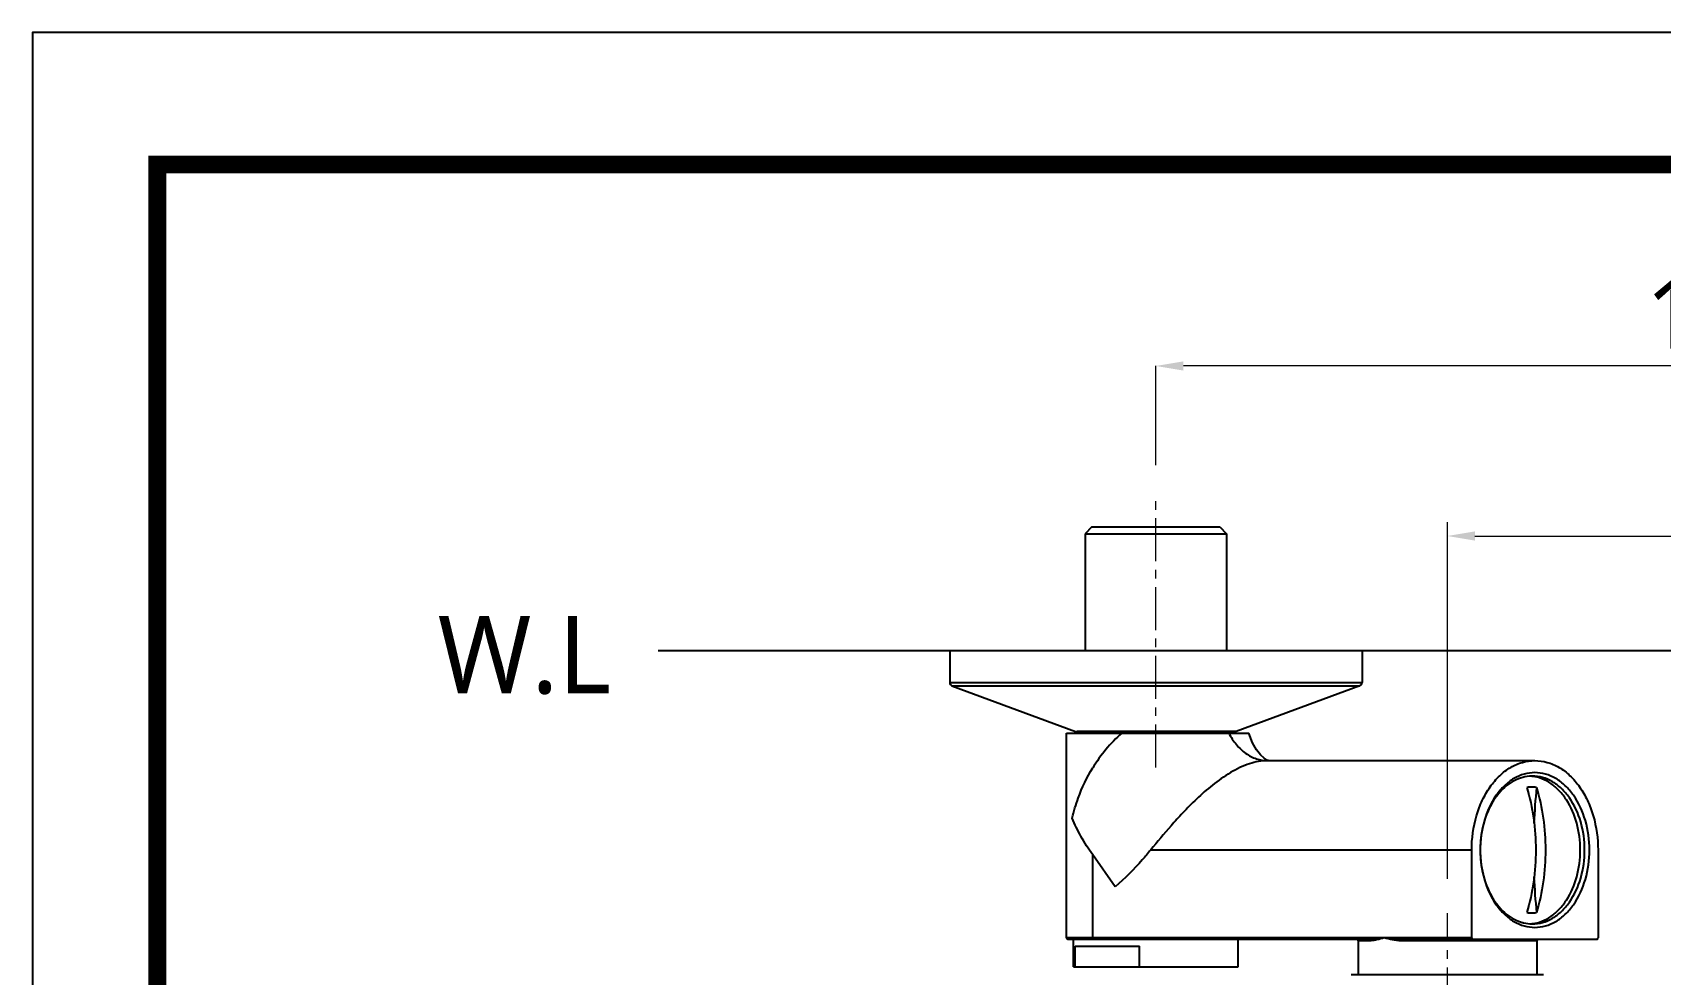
# Model space of a CAD drawing. Extents: x 0 to 1128, y 0 to 827.
# Drawn here: x 0 to 236.9, y 689.8 to 826.8 of the extents above; entities that cross this region are included whole.
import ezdxf

# ---------------------------------------------------------------- set-up
doc = ezdxf.new("R2010")
doc.units = 0
doc.header["$LTSCALE"] = 10
doc.header["$MEASUREMENT"] = 0
doc.header["$PDMODE"] = 3
doc.header["$PDSIZE"] = -10
doc.linetypes.add('CENTER', pattern=[2, 1.25, -0.25, 0.25, -0.25])
doc.linetypes.add('CENTER2', pattern=[28.575000000000003, 19.05, -3.175, 3.175, -3.175])
doc.layers.get('0').update_dxf_attribs({"linetype": 'CONTINUOUS'})
doc.layers.get('DEFPOINTS').update_dxf_attribs({"linetype": 'CONTINUOUS'})
doc.layers.add('Cneter', color=1, linetype='CENTER2', lineweight=13)
doc.layers.add('치수선', color=7, linetype='CONTINUOUS', lineweight=20)
doc.layers.add('DEF_LAYER_ASSEM_MEMBER', color=7, linetype='CONTINUOUS')
doc.layers.add('MEMBER', color=7, linetype='CONTINUOUS')
doc.styles.add('Daelim Dimension', font='')
doc.styles.get('Daelim Dimension').set_extended_font_data('NanumGothic')
doc.dimstyles.new('DEFAULT', dxfattribs={"dimscale": 2, "dimtxt": 2, "dimasz": 2, "dimexe": 0, "dimexo": 2, "dimgap": 1, "dimtad": 1, "dimdec": 1, "dimzin": 9, "dimdsep": 46, "dimtxsty": 'Daelim Dimension', "dimcen": 0.5, "dimclrd": 252, "dimclre": 252, "dimclrt": 3, "dimadec": 1, "dimazin": 0, "dimtfac": 1, "dimtdec": 1, "dimtix": 1, "dimtmove": 0, "dimatfit": 3, "dimfxl": 1, "dimtolj": 1, "dimtzin": 1, "dimlwd": 9, "dimlwe": 9, "dimarcsym": 0})

# ---------------------------------------------------------------- blocks, each defined once
blk = doc.blocks.new('*D0')
at = {"color": 5, "lineweight": 9, "ltscale": 0.5, "transparency": 16777216}
for p, q in [((163.4716193770237, 763.8942828147117), (163.4716193770237, 778.3050158469382)), ((354.3244331194237, 778.3050158469382), (167.4716193770237, 778.3050158469382)), ((358.3244331194237, 763.8942828147117), (358.3244331194237, 778.3050158469382))]:
    blk.add_line(p, q, dxfattribs=at)
at = {"color": 5, "ltscale": 0.5, "transparency": 16777216}
for points in [[(167.4716193770237, 778.9716825136048), (167.4716193770237, 777.6383491802716), (163.4716193770237, 778.3050158469382)], [(354.3244331194237, 778.9716825136048), (354.3244331194237, 777.6383491802716), (358.3244331194237, 778.3050158469382)]]:
    blk.add_solid(points, dxfattribs=at)
at = {"layer": 'DEFPOINTS', "color": 0, "ltscale": 0.5, "transparency": 16777216}
for p in [(163.4716193770237, 778.3050158469382), (163.4716193770237, 759.8942828147117), (358.3244331194237, 759.8942828147117)]:
    blk.add_point(p, dxfattribs=at)
at = {"color": 7, "ltscale": 0.5, "transparency": 16777216, "insert": (260.8980262482237, 785.7485065479397), "char_height": 10, "attachment_point": 5, "style": 'Daelim Dimension'}
blk.add_mtext('\\A1;150~220', dxfattribs=at)
blk = doc.blocks.new('*D1')
at = {"color": 5, "lineweight": 9, "ltscale": 0.5, "transparency": 16777216}
for p, q in [((205.8980262482237, 703.6942828147116), (205.8980262482237, 755.5681372970978)), ((209.8980262482237, 753.5681372970978), (311.8980262482237, 753.5681372970978)), ((315.8980262482237, 703.6942828147116), (315.8980262482237, 755.5681372970978))]:
    blk.add_line(p, q, dxfattribs=at)
at = {"color": 5, "ltscale": 0.5, "transparency": 16777216}
for points in [[(209.8980262482237, 754.2348039637644), (209.8980262482237, 752.9014706304312), (205.8980262482237, 753.5681372970978)], [(311.8980262482237, 754.2348039637644), (311.8980262482237, 752.9014706304312), (315.8980262482237, 753.5681372970978)]]:
    blk.add_solid(points, dxfattribs=at)
at = {"layer": 'DEFPOINTS', "color": 0, "ltscale": 0.5, "transparency": 16777216}
for p in [(315.8980262482237, 753.5681372970978), (205.8980262482237, 699.6942828147116), (315.8980262482237, 699.6942828147116)]:
    blk.add_point(p, dxfattribs=at)
at = {"color": 7, "ltscale": 0.5, "transparency": 16777216, "insert": (260.8980262482237, 766.3835879408746), "char_height": 10, "attachment_point": 2, "style": 'Daelim Dimension'}
blk.add_mtext('\\A1;110', dxfattribs=at)

msp = doc.modelspace()

# ---------------------------------------------------------------- linework, layer by layer
at = {"ltscale": 0.5}
msp.add_line((91.02869738430763, 736.8942828147117), (806.1090623778505, 736.8942828147117), dxfattribs=at)
msp.add_lwpolyline([(0, 0), (1128.400001525879, 0), (1128.400001525879, 826.8000030517578), (0, 826.8000030517578)], close=True, dxfattribs=at)
at = {"color": 5, "linetype": 'ByBlock', "lineweight": 200, "const_width": 2.6}
msp.add_lwpolyline([(18.14486312866211, 35.40284729003906), (1110.144863128662, 35.40284729003906), (1110.144863128662, 807.6028442382812), (18.14486312866211, 807.6028442382812)], close=True, dxfattribs=at)
at = {"layer": 'Cneter', "linetype": 'CENTER', "lineweight": 5, "ltscale": 0.5}
for p, q in [((163.4716193770237, 719.8943137292116), (163.4716193770237, 759.8942828147117)), ((205.8980262482237, 674.5666530063116), (205.8980262482237, 698.6942828147116))]:
    msp.add_line(p, q, dxfattribs=at)
at = {"layer": 'DEF_LAYER_ASSEM_MEMBER', "color": 7, "linetype": 'Continuous'}
for p, q in [((154.1716193770239, 754.8942828147117), (153.1716193770239, 753.8942828147117)), ((153.1716193770239, 753.8942828147117), (153.1716193770239, 736.8942828147117)), ((153.1716193770239, 753.8942828147117), (173.7716193770239, 753.8942828147117)), ((154.1718541850241, 754.8942828147117), (172.7713845690241, 754.8942828147117)), ((172.7716193770239, 754.8942828147117), (173.7716193770239, 753.8942828147117)), ((173.7716193770239, 753.8942828147117), (173.7716193770239, 736.8942828147117)), ((133.4716193770237, 736.8942828147117), (133.4716193770237, 732.2429264129116)), ((133.4716705932237, 736.8942828147117), (193.4715681608241, 736.8942828147117)), ((193.4716193770237, 736.8942828147117), (193.4716193770237, 732.2429264129116)), ((133.7987666976237, 731.7737548545116), (151.7987666976237, 725.1421759071116)), ((193.1444720564241, 731.7737548545116), (175.1444720564241, 725.1421759071116)), ((151.7987666976237, 725.1421759071116), (151.9716193770237, 725.1113474655117)), ((174.9278584050239, 725.1113474655117), (152.0153803489238, 725.1113474655117)), ((153.1716193770239, 725.1113474655117), (153.1716193770239, 724.8942828147117)), ((173.7716193770239, 725.1113474655117), (173.7716193770239, 724.8942828147117)), ((175.1444720564241, 725.1421759071116), (174.9716193770237, 725.1113474655117)), ((150.4716193770237, 695.0942828147116), (150.4716193770237, 724.8942828147117)), ((150.4718820351241, 724.8942828147117), (177.0009940767241, 724.8942828147117)), ((179.8428745735241, 720.8942828147117), (179.6603933068241, 720.9631777381117)), ((179.7328900711241, 720.8942792128116), (218.6259483095237, 720.8942828147117)), ((209.4335601541238, 695.0942828147116), (209.4335601541238, 707.8942828147117)), ((227.818336465024, 707.8942828147117), (227.818336465024, 695.0942828147116)), ((194.5667085988239, 694.8942828147117), (150.6718139833238, 694.8942828147117)), ((151.4716193770237, 690.8942828147117), (151.4716193770237, 694.8942828147117)), ((175.4716193770237, 690.8942828147117), (175.4716193770237, 694.8942828147117)), ((192.8980262482237, 694.6942828147116), (192.8980262482237, 689.7942828147117)), ((227.6769151087237, 694.8942828147117), (199.1274102992238, 694.8942828147117)), ((218.8980262482237, 694.6942828147116), (218.8980262482237, 689.7942828147117)), ((151.7101358053237, 690.8942828147117), (151.7101358053237, 693.8942828147117)), ((151.7101358053237, 693.8942828147117), (161.0909673250239, 693.8942828147117)), ((161.0909673250239, 690.8942828147117), (161.0909673250239, 693.8942828147117)), ((151.471640423224, 690.8942828147117), (175.4715983308238, 690.8942828147117))]:
    msp.add_line(p, q, dxfattribs=at)
at = {"layer": 'DEF_LAYER_ASSEM_MEMBER', "color": 9, "linetype": 'Continuous'}
for p, q in [((133.4716193770237, 732.2429264129116), (193.4716193770237, 732.2429264129116)), ((133.7987666976237, 731.7737548545116), (193.1444720564241, 731.7737548545116)), ((151.7987666976237, 725.1421759071116), (175.1444720564241, 725.1421759071116)), ((154.2792312216238, 695.0942828147116), (154.2792083475238, 707.1871922080117)), ((157.5647610830238, 702.5407189696116), (154.2792083475238, 707.1871922080117)), ((162.717544972224, 707.8942828147117), (209.4335601541238, 707.8942828147117)), ((209.4335601541238, 695.0942828147116), (150.4716193770237, 695.0942828147116)), ((194.7383952298237, 694.6942828147116), (192.8980262482237, 694.6942828147116)), ((218.8980262482237, 694.6942828147116), (199.2299953894239, 694.6942828147116))]:
    msp.add_line(p, q, dxfattribs=at)
at = {"layer": 'DEF_LAYER_ASSEM_MEMBER', "color": 7, "linetype": 'Continuous'}
msp.add_lwpolyline([(179.6603933068241, 720.9631777381117), (179.2321109026238, 721.2363360182117), (178.6853362255238, 721.7542634601116), (178.1258503158238, 722.4874953885117), (177.5569720322237, 723.4940519580116), (177.0009362076239, 724.8942828147117)], dxfattribs=at)
for centre, radius, start, end in [((133.9716193770237, 732.2429264129116), 0.5, 180, 249.7751405688126), ((192.9716193770237, 732.2429264129116), 0.5, 290.2248594311874, 0), ((217.6321505299238, 713.2395234111116), 5.4048587364, 83.3758676161021, 87.05920395099342), ((218.1708570166238, 710.7753187469116), 6.2621016727, 90.03284561270965, 96.55472035371226), ((218.168176402924, 710.9961835821116), 6.041235876900001, 83.3264810562041, 90.00862318660555), ((309.0539977274238, 707.9164509430117), 90.6397123025, 174.2506233538008, 177.5419383650988), ((308.843372796624, 707.8570031619117), 90.42863327020001, 182.4542190767998, 185.7532190099992), ((218.1684204183239, 704.9709086434117), 6.2197625115, 263.4230575516124, 269.9893764819003), ((217.6321505286237, 702.5490422315116), 5.404858749600001, 272.9407974209992, 276.6241323811962), ((218.1681764034238, 704.7923820388116), 6.0412358684, 269.9913768087045, 276.6735189484916), ((150.6716193770239, 695.0942828147116), 0.2, 180, 270), ((192.6980262482239, 694.6942828147116), 0.2, 0, 90), ((219.098026248224, 694.6942828147116), 0.2, 90, 180)]:
    msp.add_arc(centre, radius, start, end, dxfattribs=at)
at = {"layer": 'DEF_LAYER_ASSEM_MEMBER', "color": 9, "linetype": 'Continuous'}
msp.add_arc((173.6617705141239, 707.9677174720116), 22.7231267053, 131.8496837108151, 148.5377837238067, dxfattribs=at)
for points, start_tangent, end_tangent in [([(174.0777123088237, 724.8942828215116), (175.2037519834239, 723.2171302802117), (176.5711738483237, 721.9487425602117), (178.1084164765239, 721.1601825273117), (179.7328900711241, 720.8942792128116)], (0.4691059889909704, -0.883141874838241), (0.9999999073099906, -0.000430557789810656)), ([(179.735073723924, 720.8942787422117), (177.0990339681239, 720.4312140126117), (175.716557398624, 719.8776109589116), (174.3373279500238, 719.1472647217116), (171.7093528372238, 717.3225373910116), (169.3813642687237, 715.2907396394116), (167.391807178924, 713.2912421791117), (165.6769963945239, 711.4058199865117), (162.7175444724239, 707.8942828137117)], (-0.9999999999626205, -8.646335045851889e-06), (-0.6329653044949997, -0.774180162045988)), ([(151.3093447232241, 712.5407213369117), (152.1775842334237, 715.4436897007116), (154.279188001924, 719.8278701463116)], (0.2328580646300415, 0.9725107309108479), (0.5221888727893953, 0.8528298664651356)), ([(154.2791427520237, 707.1871923086117), (152.5658255050239, 709.8955370970116), (151.3093447232241, 712.5407213369117)], (-0.5765155078618492, 0.817086206709423), (-0.3613675774729445, 0.9324234413351776)), ([(162.717544972224, 707.8942828147117), (161.4873127820238, 706.4473839453117), (157.5647610830238, 702.5407189696116)], (-0.6322301204455492, -0.7747806623822038), (-0.7529605405012629, -0.6580656687960905)), ([(154.4206525778241, 694.8942828147117), (154.3666034065241, 694.9095418493116), (154.320639730624, 694.9528432900116), (154.2900209888239, 695.0178457435117), (154.279231223124, 695.0942828147116)], (-1, 0), (0, 1)), ([(196.7056380928238, 695.0942828147116), (195.5995340574241, 694.9625534761117), (195.0735473338241, 694.9147491477116), (194.5667085988239, 694.8942828147117)], (-0.9925081368390569, -0.1221785509337219), (-0.9999999999512487, 9.874347471206214e-06)), ([(194.5667085994237, 694.8942828147117), (194.688125218524, 694.8357220777116), (194.7383952311238, 694.6942828147116)], (1, -4.562872238108089e-09), (3.860891893783767e-09, -1)), ([(196.7056380928238, 695.0942828147116), (195.648566467024, 694.8303161454116), (195.1741400106239, 694.7348860326117), (194.7383952298237, 694.6942828147116)], (-0.970144596879357, -0.2425272379461536), (-0.9999999988953217, 4.70037938003064e-05)), ([(199.1274102992238, 694.8942828147117), (197.8817552891237, 694.9625542131116), (196.7056380928238, 695.0942828147116)], (-0.9999999999932901, -3.663313752834286e-06), (-0.9925092482501772, 0.1221695221316197)), ([(199.2299953894239, 694.6942828147116), (198.549668678224, 694.7348888665117), (197.9012274881238, 694.8303195980116), (196.7056380928238, 695.0942828147116)], (-0.9999999999119693, -1.326881007880056e-05), (-0.9701491961264574, 0.2425088395403109)), ([(199.1274102995239, 694.8942828147117), (199.199958230824, 694.8357223388116), (199.2221686414241, 694.7707198855117), (199.229995388524, 694.6942828147116)], (1, -4.607084711291254e-09), (2.931781179912617e-09, -1))]:
    msp.add_spline(points, degree=3, dxfattribs=dict(at, start_tangent=start_tangent, end_tangent=end_tangent))
at = {"layer": 'DEF_LAYER_ASSEM_MEMBER', "color": 7, "linetype": 'Continuous'}
for points, start_tangent, end_tangent in [([(209.4335601541238, 707.8942828148117), (210.1332935485239, 712.8691386837116), (210.9827647262241, 715.1166944350116), (212.1259583564238, 717.0866508372117), (213.5189414109241, 718.7033629593116), (215.108182108424, 719.9046835959116), (216.832607087224, 720.6444535130117), (218.6259483095237, 720.8942429645116)], (0, 1), (1, 0)), ([(218.6259483095237, 720.8942429645116), (220.4192895319238, 720.6444535130117), (222.1437145107238, 719.9046835958117), (223.7329552082238, 718.7033629593116), (225.125938262724, 717.0866508372117), (226.2691318929237, 715.1166944349116), (227.118603070624, 712.8691386836117), (227.818336465024, 707.8942828147117)], (1, 0), (0, -1)), ([(218.6259483095237, 719.1442828147117), (217.0740150349238, 718.9281174578116), (215.5817212780239, 718.2879281375117), (214.2064149669241, 717.2483167161116), (213.0009488648238, 715.8492348855116), (211.2765318145239, 712.1994720512116), (210.6709970212237, 707.8942828192116), (211.2765318121237, 703.5890935863116), (213.0009488594237, 699.9393307515116), (214.206414959724, 698.5402489201117), (215.5817212708239, 697.5006374960117), (217.0740150314241, 696.8604481727116), (218.6259483095237, 696.6442828147117)], (-0.9999999999999991, 4.377802091237983e-08), (0.9999999999999991, 4.429301761416183e-08)), ([(216.5466505898239, 718.3635890036117), (215.3351205252238, 717.8092861932116), (214.205951737124, 716.9766997625115), (213.190900913824, 715.8892099399116), (212.3184802104238, 714.5773513282116), (211.0946888099238, 711.4330607541117), (210.6709970212237, 707.8942828084116), (211.0946888128237, 704.3555048632116), (212.3184802155238, 701.2112142922117), (213.1909009192241, 699.8993556828116), (214.2059517428238, 698.8118658621116), (215.3351205314239, 697.9792794324117), (216.5466505984241, 697.4249766229116)], (-0.9497190960884088, -0.3131032394035804), (0.9497190967083822, -0.3131032375230486)), ([(218.272394918924, 718.6442828147117), (217.8378107663239, 718.6266396872117), (216.5466505898239, 718.3635890036117)], (-1, 0), (-0.9497190960840152, -0.3131032394169076)), ([(218.2556309201241, 697.1802648749117), (219.6479095497239, 697.5276451335117), (220.9697952821239, 698.2333218775116), (222.176189351424, 699.2726929709116), (223.2260905592238, 700.6097969436116), (224.716655344324, 703.9842628592116), (225.2373967136241, 707.8942828147117), (224.716655344324, 711.8043027702117), (223.2260905592238, 715.1787686858116), (222.176189351424, 716.5158726585116), (220.9697952821239, 717.5552437519116), (219.6479095497239, 718.2609204959117), (218.2556309201241, 718.6083007545117)], (0.9933323094954319, 0.1152862650642804), (-0.9933323094954319, 0.1152862650642804)), ([(218.272394918924, 697.1442828147117), (219.7553533870241, 697.3508408242117), (221.1813229700238, 697.9625772833117), (222.495504553824, 698.9559837498116), (223.6473943873239, 700.2928841678116), (225.295170680824, 703.7804353219117), (225.8737928167238, 707.8942828117116), (225.2951706824238, 712.0081303021116), (223.6473943913238, 715.4956814560117), (222.4955045592237, 716.8325818744116), (221.1813229759241, 717.8259883428116), (219.7553533904238, 718.4377248041117), (218.272394918924, 718.6442828147117)], (1, 0), (-1, 0)), ([(218.6259483095237, 696.6442828147117), (220.177881584224, 696.8604481716116), (221.6701753411239, 697.5006374919117), (223.0454816522238, 698.5402489133116), (224.250947754324, 699.9393307439116), (225.975364804624, 703.5890935782116), (226.5808995979237, 707.8942828102117), (225.9753648069241, 712.1994720432117), (224.2509477596241, 715.8492348779116), (223.0454816593237, 717.2483167093117), (221.6701753483239, 718.2879281334117), (220.1778815877237, 718.9281174567116), (218.6259483095237, 719.1442828147117)], (0.9999999999999991, -4.377802091237983e-08), (-0.9999999999999991, -4.429301761416183e-08)), ([(217.4560251285238, 716.9964868631116), (218.4265683817239, 712.5370208641116), (218.754390431724, 707.8942825906116), (218.426568382024, 703.2515447676117), (217.4560251285238, 698.7920787663116)], (0.2850499902757963, -0.9585126514781995), (-0.2850499902757963, -0.9585126514781995)), ([(218.870238690824, 716.9964868631116), (219.840781944124, 712.5370208641116), (220.1686039941237, 707.8942825906116), (219.8407819444237, 703.2515447676117), (218.870238690824, 698.7920787663116)], (0.2850499902757963, -0.9585126514781995), (-0.2850499902757963, -0.9585126514781995)), ([(216.5466505984241, 697.4249766229116), (216.9732629362238, 697.3024768991116), (218.272394918924, 697.1442828147117)], (0.9497190967090634, -0.3131032375209824), (1, 0)), ([(209.4335601541238, 695.0942828147116), (209.4443499209237, 695.0178457435117), (209.474968663324, 694.9528432900116), (209.5209323390241, 694.9095418493116), (209.5749815104241, 694.8942828147117)], (0, -1), (1, 0)), ([(227.6769151087237, 694.8942828147117), (227.7309642801238, 694.9095418493116), (227.7769279558238, 694.9528432900116), (227.807546698124, 695.0178457435117), (227.818336465024, 695.0942828147116)], (1, 0), (0, 1))]:
    msp.add_spline(points, degree=3, dxfattribs=dict(at, start_tangent=start_tangent, end_tangent=end_tangent))
at = {"layer": 'MEMBER', "color": 7, "linetype": 'Continuous'}
msp.add_line((191.8986552996239, 689.7942828147117), (219.8973971967239, 689.7942828147117), dxfattribs=at)

# ---------------------------------------------------------------- texts
at = {"layer": '치수선', "insert": (84.19212664456154, 741.9496951071922), "char_height": 11.25, "attachment_point": 3, "style": 'Daelim Dimension'}
msp.add_mtext_dynamic_manual_height_columns('W.L', width=17.41092732240713, gutter_width=12.5, heights=[0], dxfattribs=at)

# ---------------------------------------------------------------- dimensions: what is measured, and where the dimension line sits
at = {"color": 5, "ltscale": 0.5}
dim = msp.add_linear_dim(base=(163.4716193770237, 778.3050158469382), p1=(358.3244331194237, 759.8942828147117), p2=(163.4716193770237, 759.8942828147117), text='150~220', dimstyle='DEFAULT', override={"dimtxt": 5, "dimclrd": 5, "dimclre": 5, "dimclrt": 7}, dxfattribs=at)
dim.commit()
dim.dimension.update_dxf_attribs({"geometry": '*D0', "text_midpoint": (260.8980262482237, 778.3050158469382), "dimtype": 160})
dim = msp.add_linear_dim(base=(315.8980262482237, 753.5681372970978), p1=(205.8980262482237, 699.6942828147116), p2=(315.8980262482237, 699.6942828147116), dimstyle='DEFAULT', override={"dimtxt": 5, "dimexe": 1, "dimclrd": 5, "dimclre": 5, "dimclrt": 7}, dxfattribs=at)
dim.commit()
dim.dimension.update_dxf_attribs({"geometry": '*D1', "text_midpoint": (260.8980262482237, 753.5681372970978), "dimtype": 160})

doc.saveas('drawing.dxf')
